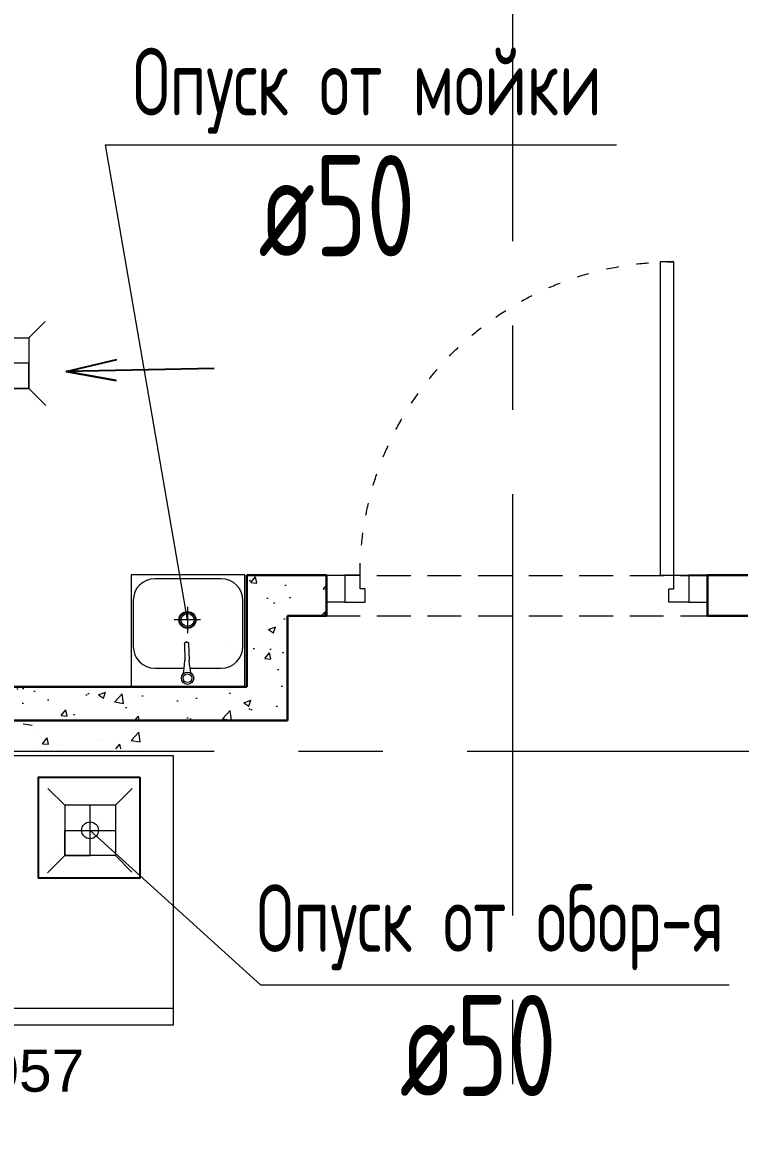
# Model space of a CAD drawing. Header units: millimetres. Extents: x -8689834 to 9419935, y -284943 to 166066.
# Drawn here: x -213686 to -211558, y 114408 to 117762 of the extents above; entities that cross this region are included whole.
import ezdxf
from ezdxf import colors
from ezdxf.entities.mleader import LeaderData, LeaderLine
from ezdxf.math import Vec2, Vec3

# ---------------------------------------------------------------- set-up
doc = ezdxf.new("R2010")
doc.units = ezdxf.units.MM
doc.header["$MEASUREMENT"] = 0
for name, pattern in [('ACAD_ISO03W100', [30, 12, -18]), ('ADSK_Штриховая_ш2 п1', [3, 2, -1]), ('CENTER', [2, 1.25, -0.25, 0.25, -0.25])]:
    doc.linetypes.add(name, pattern=pattern)
doc.layers.get('0').update_dxf_attribs({"color": 250, "lineweight": 9})
for name, color, linetype, lineweight in [('АР_Двери', 175, 'Continuous', 18), ('АР_Оси', 195, 'Continuous', 9), ('АР_Отметки', 250, 'Continuous', 15), ('АР_Перегородки газоблок', 165, 'Continuous', 30), ('АР_Перегородки газоблок_Штрих', 165, 'Continuous', 5), ('АР_тонкая линия', 250, 'Continuous', 0), ('ВК_канализация', 32, 'Continuous', 30), ('ТХ_пищеблок', 30, 'Continuous', 20)]:
    doc.layers.add(name, color=color, linetype=linetype, lineweight=lineweight)
for name, color, linetype in [('ТХ_ВК_оборуд.ТХ', 250, 'Continuous'), ('ТХ_ВК_трапы', 5, 'Continuous'), ('ТХ_пищеблок_позиции', 252, 'Continuous')]:
    doc.layers.add(name, color=color, linetype=linetype)
doc.styles.add('ISOCPEUR', font='isocpeur.ttf', dxfattribs={"width": 0.7})
doc.styles.add('Standart Arial', font='arial.ttf', dxfattribs={"width": 0.7, "height": 250})

# ---------------------------------------------------------------- blocks, each defined once
blk = doc.blocks.new('*U706')
for points in [[(-55, -80), (-55, 0), (-115, 0), (-115, -40), (-100, -40), (-100, -80), (-55, -80)], [(0, 0), (0, -80), (-55, -80), (-55, 0), (0, 0)], [(-1130, 0), (-1130, -80), (-1075, -80), (-1075, 0), (-1130, 0)], [(-1075, -80), (-1075, 0), (-1015, 0), (-1015, -40), (-1030, -40), (-1030, -80), (-1075, -80)]]:
    blk.add_lwpolyline(points)
blk.add_lwpolyline([(-100, -80), (-100, -1010), (-140, -1010), (-140, -80)], close=True)
at = {"linetype": 'ACAD_ISO03W100', "ltscale": 3}
blk.add_arc((-100, -80), 930, 180, 270, dxfattribs=at)
blk = doc.blocks.new('Трап ТХ')
at = {"layer": 'ТХ_ВК_трапы', "color": 5, "lineweight": 0}
for p, q in [((305243.2, -196674.3), (305292.9, -196724.5)), ((305491.2, -196675.5), (305442.2, -196724.5)), ((305292.9, -196724.5), (305292.9, -196874.5)), ((305292.9, -196724.5), (305442.2, -196724.5)), ((305367.6, -196874.5), (305367.6, -196724.5)), ((305442.2, -196724.5), (305442.2, -196874.5)), ((305442.2, -196799.5), (305292.9, -196799.5)), ((305442.2, -196874.5), (305442.2, -196799.5)), ((305243.2, -196924.3), (305292.9, -196874.5)), ((305292.9, -196874.5), (305442.2, -196874.5)), ((305442.2, -196874.5), (305367.6, -196874.5)), ((305493.2, -196925.5), (305442.2, -196874.5))]:
    blk.add_line(p, q, dxfattribs=at)
blk = doc.blocks.new('A$C6f2de472')
at = {"layer": 'ТХ_ВК_трапы', "ltscale": 100}
for p, q in [((54.6, -68.5), (54.6, -734.3)), ((54.6, -734.3), (103.6, -505.6)), ((54.6, -734.3), (9.6, -509.7)), ((9.6, -509.7), (54.6, -734.3))]:
    blk.add_line(p, q, dxfattribs=at)
blk = doc.blocks.new('_DotSmall')
at = {"color": 0, "linetype": 'ByBlock', "const_width": 0.5}
blk.add_lwpolyline([(-0.0625, 0, 1), (0.0625, 0, 1)], format="xyb", close=True, dxfattribs=at)

msp = doc.modelspace()

# ---------------------------------------------------------------- hatches: boundary and pattern name
at = {"layer": 'АР_Перегородки газоблок_Штрих', "ltscale": 100}
h = msp.add_hatch(dxfattribs=at)
h.set_pattern_fill('AR-CONC', scale=30)
h.set_pattern_definition([(50, (0, 0), (215.17805, -18.82564), [22.5, -247.5]), (355, (0, 0), (-41.6254, 225.65764), [18, -198]), (100.45144, (17.93, -1.57), (173.55265, 206.832), [19.12206, -210.34263]), (46.1842, (0, 60), (320.1724, -49.65578), [33.75, -371.25]), (96.63564, (26.68, 55.86), (280.3986, 292.2356), [28.6831, -315.51413]), (351.18416, (0, 60), (280.3986, 292.2356), [27, -297]), (21, (30, 45), (179.07212, -120.78567), [22.5, -247.5]), (326, (30, 45), (72.9946, 217.54501), [18, -198]), (71.45144, (44.92, 34.93), (252.06671, 96.75935), [19.12206, -210.34263]), (37.5, (0, 0), (3.647957, 99.868156), [0, -195.6, 0, -201, 0, -198.75]), (7.5, (0, 0), (78.92086, 118.323514), [0, -114.6, 0, -191.1, 0, -75.75]), (327.5, (-66.9, 0), (160.14673, -6.766462), [0, -75, 0, -234, 0, -310.5]), (317.5, (-96.9, 0), (174.95585, 30.031495), [0, -97.5, 0, -155.4, 0, -220.5])])
h.paths.add_polyline_path([(-212900.8, 116002.3), (-212785.4, 116002.3), (-212785.4, 116122.3), (-213020.8, 116122.3), (-213020.8, 115792), (-215987.6, 115791.9), (-215987.6, 115692), (-212900.8, 115692)])

# ---------------------------------------------------------------- linework, layer by layer
at = {"layer": 'АР_Оси', "color": 7, "linetype": 'CENTER', "ltscale": 1000}
for p, q in [((-212233.9, 134363.2), (-212233.9, 78630.8)), ((-224367.6, 115600.7), (-141189.2, 115600.7))]:
    msp.add_line(p, q, dxfattribs=at)
at = {"layer": 'АР_Перегородки газоблок', "color": 7, "ltscale": 100}
for p, q in [((-215987.6, 115792), (-213020.8, 115792)), ((-215987.6, 115692), (-212900.8, 115692))]:
    msp.add_line(p, q, dxfattribs=at)
for points in [[(-213020.8, 115792), (-213020.8, 116122.3)], [(-213020.8, 116122.3), (-212785.4, 116122.3)], [(-212785.4, 116122.3), (-212785.4, 116002.3)], [(-211655.4, 116002.3), (-211655.4, 116122.3)], [(-211655.4, 116122.3), (-211535.4, 116122.3)], [(-212900.8, 116002.3), (-212900.8, 115692)], [(-212785.4, 116002.3), (-212900.8, 116002.3)], [(-211535.4, 116002.3), (-211655.4, 116002.3)]]:
    msp.add_lwpolyline(points, dxfattribs=at)
at = {"layer": 'АР_Перегородки газоблок_Штрих', "color": 7, "linetype": 'Continuous', "ltscale": 100}
msp.add_line((-213079.5, 115912), (-213079.5, 115912), dxfattribs=at)
at = {"layer": 'АР_Перегородки газоблок_Штрих', "color": 252, "linetype": 'Continuous', "ltscale": 100}
for p, q in [((-213684.4, 115682.1), (-213657.7, 115678)), ((-213497.5, 115685.3), (-213497.5, 115685.3)), ((-213649, 115666.1), (-213649, 115666.1)), ((-213364.3, 115632.3), (-213340.9, 115656.7)), ((-213337.5, 115628.3), (-213340.8, 115656.8)), ((-213627.3, 115622.9), (-213612.8, 115640.1)), ((-213627.3, 115622.9), (-213609.3, 115621.3)), ((-213609.3, 115621.3), (-213612.8, 115640.1)), ((-213581, 115620), (-213581, 115620)), ((-213467.4, 115635), (-213467.4, 115635)), ((-213458.8, 115632.1), (-213458.8, 115632.1)), ((-213409.1, 115607.6), (-213397.6, 115621.3)), ((-213395.1, 115607.6), (-213397.6, 115621.3)), ((-213364.2, 115632.4), (-213337.5, 115628.3)), ((-213656.1, 115610.1), (-213656.1, 115610.1)), ((-213345.3, 115607.9), (-213345.3, 115607.9))]:
    msp.add_line(p, q, dxfattribs=at)
at = {"layer": 'АР_тонкая линия', "color": 7, "linetype": 'ADSK_Штриховая_ш2 п1', "ltscale": 50}
for p, q in [((-212785.4, 116122.3), (-211655.4, 116122)), ((-212785.4, 116002.3), (-211655.4, 116001.8))]:
    msp.add_line(p, q, dxfattribs=at)
at = {"layer": 'ВК_канализация', "color": 18, "lineweight": 13, "ltscale": 500, "true_color": 0x000000}
msp.add_lwpolyline([(-213196.8, 115990), (-213440.1, 117399.4), (-211924.8, 117399.4)], dxfattribs=at)
at = {"layer": 'ВК_канализация', "color": 18, "lineweight": 13, "ltscale": 500, "true_color": 0x000000, "elevation": 171.1}
msp.add_lwpolyline([(-213485.9, 115365.9), (-212981, 114908.1), (-211590.9, 114908.1)], dxfattribs=at)
at = {"layer": 'ВК_канализация', "color": 244, "lineweight": 13, "ltscale": 500, "true_color": 0x991b1e}
msp.add_circle((-213197.2, 115990), 25, dxfattribs=at)
at = {"layer": 'ВК_канализация', "color": 30, "lineweight": 13, "ltscale": 500, "true_color": 0xf26722}
msp.add_circle((-213485.9, 115365.9, 171.1), 25, dxfattribs=at)
at = {"layer": 'ТХ_ВК_оборуд.ТХ', "color": 7, "elevation": 171.1}
msp.add_lwpolyline([(-213338.5, 115523.9), (-213338.5, 115223.9), (-213638.5, 115223.9), (-213638.5, 115523.9)], close=True, dxfattribs=at)
at = {"layer": 'ТХ_пищеблок', "color": 7}
for p, q in [((-213026.8, 116124), (-213363.8, 116124)), ((-213363.8, 116124), (-213363.8, 115792)), ((-213026.8, 115792), (-213026.8, 116124)), ((-213096.8, 116112), (-213293.8, 116112)), ((-213357.8, 116048), (-213357.8, 115911)), ((-213032.8, 115911), (-213032.8, 116048)), ((-213196.8, 116028.8), (-213196.7, 115950.5)), ((-213158.1, 115990), (-213236.4, 115990)), ((-213206.3, 115919.6), (-213206, 115920.5)), ((-213206.3, 115919.6), (-213206, 115920.5)), ((-213206.3, 115919.6), (-213204.9, 115869.2)), ((-213206.3, 115919.6), (-213204.9, 115869.2)), ((-213206, 115920.5), (-213205.6, 115921.4)), ((-213205.6, 115921.4), (-213204.9, 115922.3)), ((-213204.9, 115922.3), (-213204.1, 115923)), ((-213204.9, 115922.3), (-213204.1, 115923)), ((-213204.1, 115923), (-213203.2, 115923.6)), ((-213204.1, 115923), (-213203.2, 115923.6)), ((-213203.4, 115923.8), (-213202.9, 115924.1)), ((-213203.2, 115923.6), (-213202.2, 115924.1)), ((-213203.2, 115923.6), (-213202.2, 115924.1)), ((-213202.9, 115924.1), (-213202.1, 115924.5)), ((-213202.6, 115924.1), (-213201.5, 115924.4)), ((-213202.6, 115924.1), (-213201.5, 115924.4)), ((-213202.1, 115924.5), (-213201.3, 115924.7)), ((-213201.5, 115924.4), (-213200.4, 115924.5)), ((-213201.5, 115924.4), (-213200.4, 115924.5)), ((-213201.3, 115924.7), (-213200.4, 115924.8)), ((-213200.4, 115924.8), (-213199.6, 115924.7)), ((-213200.4, 115924.5), (-213199.3, 115924.5)), ((-213200.4, 115924.5), (-213199.3, 115924.5)), ((-213199.6, 115924.7), (-213198.8, 115924.6)), ((-213199.3, 115924.5), (-213198.3, 115924.3)), ((-213199.3, 115924.5), (-213198.3, 115924.3)), ((-213198.8, 115924.6), (-213198, 115924.3)), ((-213198, 115924.3), (-213197.4, 115923.9)), ((-213197.9, 115924.2), (-213196.8, 115923.8)), ((-213197.9, 115924.2), (-213196.8, 115923.8)), ((-213196.8, 115923.8), (-213195.9, 115923.3)), ((-213196.8, 115923.8), (-213195.9, 115923.3)), ((-213195.9, 115923.3), (-213195.1, 115922.6)), ((-213195.9, 115923.3), (-213195.1, 115922.6)), ((-213195.1, 115922.6), (-213194.4, 115921.8)), ((-213194.4, 115921.8), (-213193.9, 115920.9)), ((-213194.4, 115921.8), (-213193.9, 115920.9)), ((-213193.9, 115920.9), (-213193.6, 115919.9)), ((-213193.9, 115920.9), (-213193.6, 115919.9)), ((-213193.6, 115919.9), (-213192.1, 115870.5)), ((-213293.8, 115847), (-213206.5, 115847)), ((-213207.4, 115838.8), (-213206.5, 115846.8)), ((-213206.5, 115846.8), (-213205.5, 115857.8)), ((-213205.5, 115857.8), (-213204.9, 115869.2)), ((-213192.2, 115870.6), (-213192.1, 115870.5)), ((-213192.1, 115870.5), (-213192, 115869.5)), ((-213192.1, 115870.5), (-213192, 115869.5)), ((-213190.8, 115858.2), (-213192, 115869.5)), ((-213189.5, 115847.9), (-213190.8, 115858.2)), ((-213188.2, 115840), (-213189.5, 115847.9)), ((-213189.4, 115847), (-213096.8, 115847)), ((-213209.8, 115829.6), (-213208.5, 115833)), ((-213208.5, 115832.9), (-213207.4, 115838.8)), ((-213186.7, 115834.1), (-213188.2, 115840)), ((-213185.2, 115830.9), (-213186.7, 115834.3)), ((-213185.2, 115830.9), (-213186.7, 115834.3)), ((-213378.8, 115793.7), (-213041.8, 115793.7))]:
    msp.add_line(p, q, dxfattribs=at)
at = {"layer": 'ТХ_пищеблок', "color": 230}
for p, q in [((-214129.6, 115587.7, -171.1), (-213239.6, 115587.7, -171.1)), ((-213239.6, 115587.7, -171.1), (-213239.6, 114787.7, -171.1)), ((-213239.6, 114837.7, -171.1), (-214129.6, 114837.7, -171.1)), ((-213239.6, 114787.7, -171.1), (-214129.6, 114787.7, -171.1))]:
    msp.add_line(p, q, dxfattribs=at)
at = {"layer": 'ТХ_пищеблок', "color": 7}
for radius in [18.3, 13]:
    msp.add_circle((-213196.8, 115817), radius, dxfattribs=at)
for centre, start, end in [((-213293.8, 116048), 90, 180), ((-213096.8, 116048), 0, 90), ((-213293.8, 115911), 180, 270), ((-213096.8, 115911), 270, 0)]:
    msp.add_arc(centre, 64, start, end, dxfattribs=at)
for major_axis in [(16.5, -16.5), (13.5, -13.5)]:
    msp.add_ellipse((-213196.8, 115990), major_axis=major_axis, ratio=1, start_param=4.712389, end_param=10.995574, dxfattribs=at)

# ---------------------------------------------------------------- block references
at = {"layer": 'АР_Двери', "color": 7, "xscale": -1, "rotation": 180}
msp.add_blockref('*U706', (-211655.4, 116042.3), dxfattribs=at)
at = {"layer": 'ТХ_ВК_оборуд.ТХ', "color": 7}
msp.add_blockref('Трап ТХ', (-519109.7, 313551.1), dxfattribs=at)
at = {"layer": 'ТХ_ВК_оборуд.ТХ', "color": 7, "rotation": 270}
msp.add_blockref('Трап ТХ', (-16686.4, 420733.5, 171.1), dxfattribs=at)
at = {"layer": 'ТХ_ВК_трапы', "color": 7, "ltscale": 100, "xscale": -0.6594720959017201, "yscale": 0.6594720959017201, "zscale": 0.6594720959017201, "rotation": 271.0931753475307}
msp.add_blockref('A$C6f2de472', (-213072.1, 116700.5), dxfattribs=at)

# ---------------------------------------------------------------- texts
at = {"layer": 'ВК_канализация', "color": 18, "ltscale": 100, "true_color": 0x000000, "attachment_point": 4, "style": 'ISOCPEUR'}
for s, insert, char_height, width in [('Опуск от мойки', (-213359.1, 117559.1, 0), 200, 5891.51), ('\\pxi-1,l1,t1,5;ø50', (-212986.6, 117218.7, 0), 300, 7500), ('Опуск от обор-я', (-212992.2, 115078, 171.1), 200, 5891.51), ('\\pxi-1,l1,t1,5;ø50', (-212567.8, 114727.8, 171.1), 300, 7500)]:
    msp.add_mtext(s, dxfattribs=dict(at, insert=insert, char_height=char_height, width=width))
at = {"layer": 'ТХ_пищеблок_позиции', "style": 'Standart Arial'}
msp.add_text('П057', height=125, dxfattribs=at).set_placement((-213919.4, 114590.7, -171.5))

# ---------------------------------------------------------------- leaders
at = {"layer": 'АР_Отметки', "color": 7}
ml = msp.add_multileader_mtext('Standard', dxfattribs=at)
ml.set_content('{\\W0.8;-2,730}', color=7, style='ISOCPEUR')
ml.set_leader_properties(color=256, linetype='Continuous', lineweight=-1)
ml.set_arrow_properties(name='DOTSMALL')
ml.build(insert=Vec2(0, 0))
ml.multileader.update_dxf_attribs({"has_text_frame": 1, "text_left_attachment_type": 4, "text_right_attachment_type": 4, "dogleg_length": 100, "arrow_head_size": 180})
ctx = ml.context
ctx.base_point, ctx.char_height, ctx.arrow_head_size, ctx.landing_gap_size, ctx.plane_origin = Vec3(-314791.3, 121809, 0), 250, 180, 50, Vec3(-319449.8, 117956.7, 0)
ctx.left_attachment, ctx.right_attachment = 4, 4
notes = []
notes.append((ctx, [(0, (0, 0, 0), (0, 0), (1, 0), 1, [])]))
ctx.mtext.insert, ctx.mtext.width, ctx.mtext.defined_height, ctx.mtext.line_spacing_style, ctx.mtext.flow_direction = Vec3(-314741.3, 122142.4, 0), 769.989, 343.9, 2, 5
ml = msp.add_multileader_mtext('Standard', dxfattribs=at)
ml.set_content('{\\W0.8;-2,430}', color=7, style='ISOCPEUR')
ml.set_leader_properties(color=256, linetype='Continuous', lineweight=-1)
ml.set_arrow_properties(name='DOTSMALL')
ml.build(insert=Vec2(0, 0))
ml.multileader.update_dxf_attribs({"has_text_frame": 1, "text_left_attachment_type": 4, "text_right_attachment_type": 4, "dogleg_length": 100, "arrow_head_size": 180})
ctx = ml.context
ctx.base_point, ctx.char_height, ctx.arrow_head_size, ctx.landing_gap_size, ctx.plane_origin = Vec3(-301002.2, 120038.6), 250, 180, 50, Vec3(-299949.6, 118383.4)
ctx.left_attachment, ctx.right_attachment = 4, 4
notes.append((ctx, [(0, (0, 0, 0), (0, 0), (1, 0), 1, [])]))
ctx.mtext.insert, ctx.mtext.width, ctx.mtext.line_spacing_style, ctx.mtext.flow_direction = Vec3(-300952.2, 120371.9), 852.697, 2, 5
ml = msp.add_multileader_mtext('Standard', dxfattribs=at)
ml.set_content('{\\W0.8;-2,430}', color=7, style='ISOCPEUR')
ml.set_leader_properties(color=256, linetype='Continuous', lineweight=-1)
ml.set_arrow_properties(name='DOTSMALL')
ml.build(insert=Vec2(0, 0))
ml.multileader.update_dxf_attribs({"has_text_frame": 1, "text_left_attachment_type": 4, "text_right_attachment_type": 4, "dogleg_length": 100, "arrow_head_size": 180})
ctx = ml.context
ctx.base_point, ctx.char_height, ctx.arrow_head_size, ctx.landing_gap_size, ctx.plane_origin = Vec3(-336711.9, 117132.7), 250, 180, 50, Vec3(-335659.2, 115477.5)
ctx.left_attachment, ctx.right_attachment = 4, 4
notes.append((ctx, [(0, (0, 0, 0), (0, 0), (1, 0), 1, [])]))
ctx.mtext.insert, ctx.mtext.width, ctx.mtext.line_spacing_style, ctx.mtext.flow_direction = Vec3(-336661.9, 117466), 852.697, 2, 5
ml = msp.add_multileader_mtext('Standard', dxfattribs=at)
ml.set_content('{\\W0.8;-2,480}', color=7, style='ISOCPEUR')
ml.set_leader_properties(color=256, linetype='Continuous', lineweight=-1)
ml.set_arrow_properties(name='DOTSMALL')
ml.build(insert=Vec2(0, 0))
ml.multileader.update_dxf_attribs({"has_text_frame": 1, "text_left_attachment_type": 4, "text_right_attachment_type": 4, "dogleg_length": 100, "arrow_head_size": 180})
ctx = ml.context
ctx.base_point, ctx.char_height, ctx.arrow_head_size, ctx.landing_gap_size, ctx.plane_origin = Vec3(-302468.1, 114434.6), 250, 180, 50, Vec3(-301415.4, 112779.4)
ctx.left_attachment, ctx.right_attachment = 4, 4
notes.append((ctx, [(0, (0, 0, 0), (0, 0), (1, 0), 1, [])]))
ctx.mtext.insert, ctx.mtext.width, ctx.mtext.line_spacing_style, ctx.mtext.flow_direction = Vec3(-302418.1, 114767.9), 852.697, 2, 5
for ctx, leaders in notes:
    for number, flags, end, landing, length, lines in leaders:
        leader = LeaderData()
        leader.index, (leader.has_last_leader_line, leader.has_dogleg_vector, leader.attachment_direction) = number, flags
        leader.last_leader_point, leader.dogleg_vector, leader.dogleg_length = Vec3(end), Vec3(landing), length
        for number, points, colour, breaks in lines:
            line = LeaderLine()
            line.index, line.vertices, line.color, line.breaks = number, Vec3.list(points), colors.encode_raw_color(colour), breaks
            leader.lines.append(line)
        ctx.leaders.append(leader)

doc.saveas('drawing.dxf')
